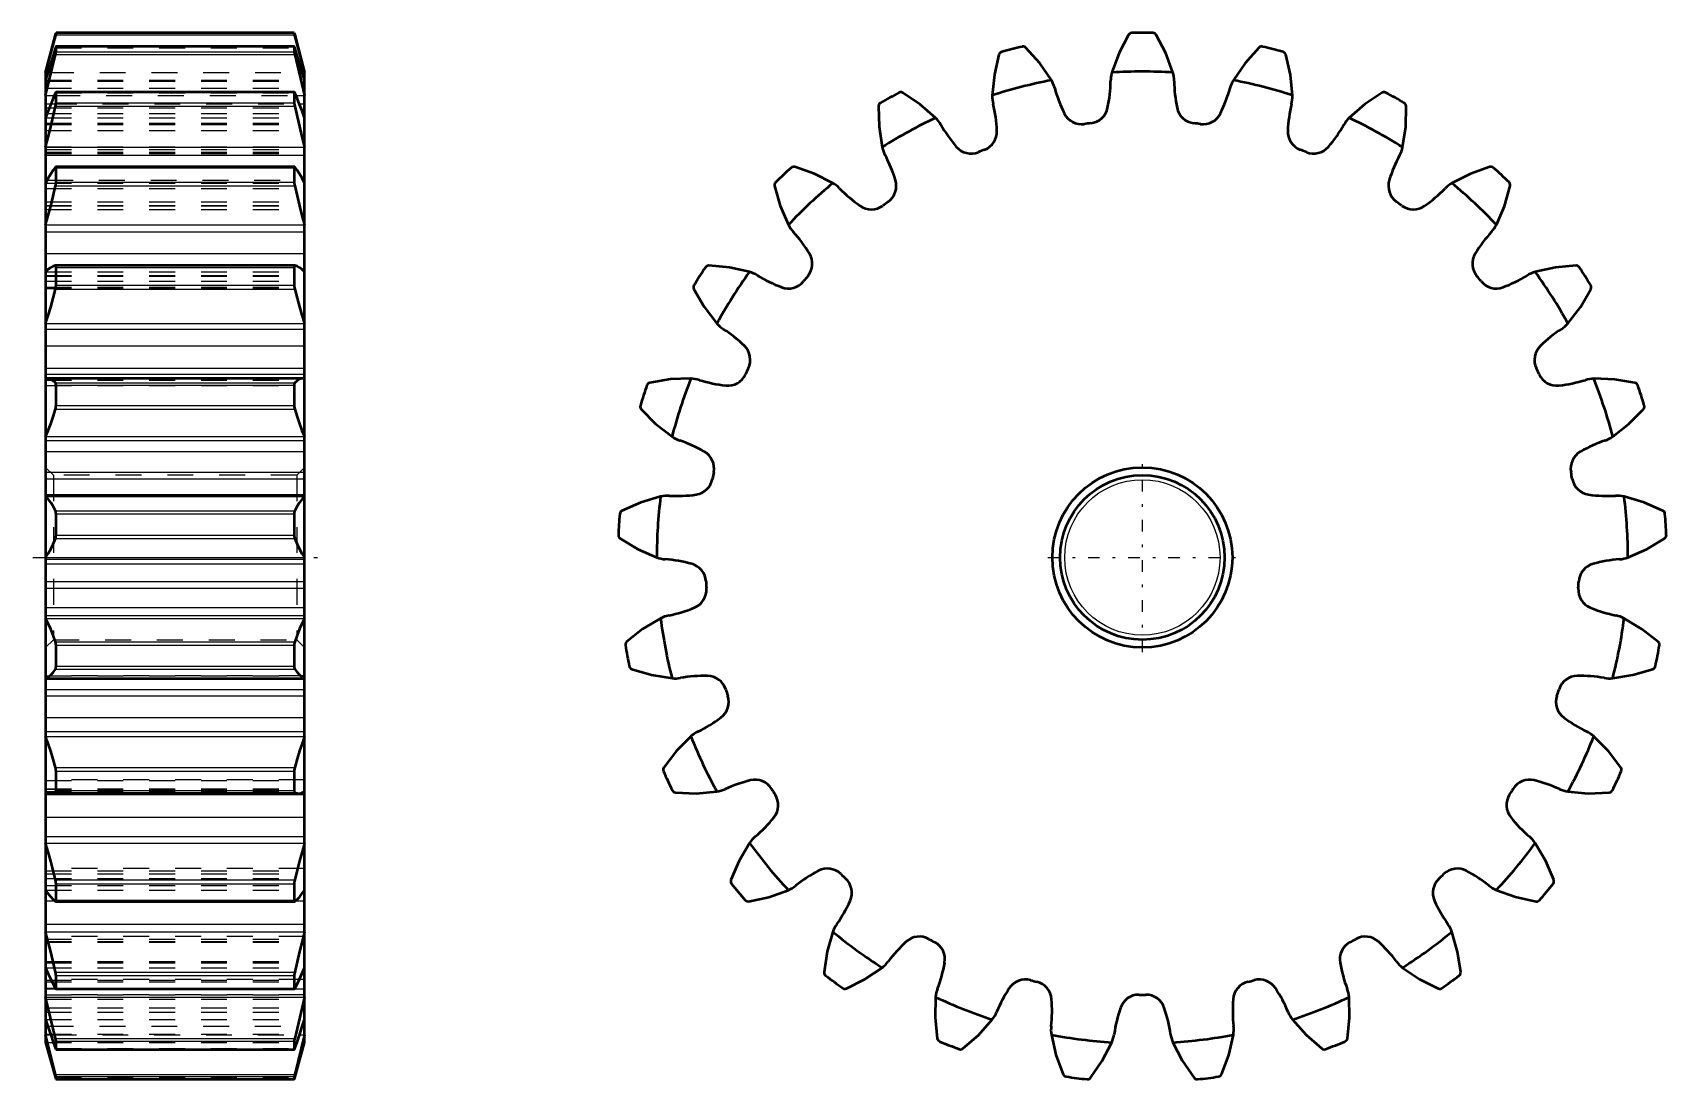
# Model space of a CAD drawing. Header units: millimetres. Extents: x -1 to 137, y -1 to 93.
# Drawn here: x 74.2 to 137.3, y 26.2 to 66.5 of the extents above; entities that cross this region are included whole.
import ezdxf

# ---------------------------------------------------------------- set-up
doc = ezdxf.new("R2010")
doc.units = ezdxf.units.MM
doc.linetypes.add('Center', pattern=[1.5, 0.45, -0.5, 0.05, -0.5])
doc.linetypes.add('Dashed', pattern=[2, 1, -1])
for name, color, linetype, lineweight in [('AM_4', 3, 'Continuous', 25), ('center', 4, 'Center', 25), ('hidden', 3, 'Dashed', 25), ('vis', 1, 'Continuous', 50)]:
    doc.layers.add(name, color=color, linetype=linetype, lineweight=lineweight)

# ---------------------------------------------------------------- blocks, each defined once
blk = doc.blocks.new('4_GEAHB1_5_25_10_A_6_35_b_0_in_GEAHB1_5_25_10_A_6_35_900')
at = {"layer": 'AM_4'}
for p, q in [((75.08, 66.467), (84.313, 66.467)), ((75.099, 66.54), (84.295, 66.54)), ((75.08, 65.7), (84.313, 65.7)), ((75.099, 66.006), (84.295, 66.006)), ((75.099, 65.802), (84.295, 65.802)), ((74.697, 65.007), (74.784, 65.007)), ((84.609, 65.007), (84.697, 65.007)), ((74.697, 64.126), (75.035, 64.126)), ((74.697, 63.796), (74.898, 63.796)), ((75.08, 63.714), (84.313, 63.714)), ((75.099, 64.233), (84.295, 64.233)), ((75.099, 63.838), (84.295, 63.838)), ((84.358, 64.126), (84.697, 64.126)), ((84.495, 63.796), (84.697, 63.796)), ((74.697, 62.125), (84.697, 62.125)), ((74.697, 61.813), (84.697, 61.813)), ((75.099, 61.333), (84.295, 61.333)), ((74.697, 60.853), (74.755, 60.853)), ((75.08, 60.633), (84.313, 60.633)), ((75.099, 60.772), (84.295, 60.772)), ((84.638, 60.853), (84.697, 60.853)), ((74.697, 59.129), (84.697, 59.129)), ((74.697, 58.856), (84.697, 58.856)), ((74.697, 58.024), (84.697, 58.024)), ((75.099, 57.488), (84.295, 57.488)), ((75.099, 56.796), (84.295, 56.796)), ((75.08, 56.651), (84.313, 56.651)), ((74.697, 55.327), (84.697, 55.327)), ((74.697, 55.109), (84.697, 55.109)), ((74.697, 54.459), (84.697, 54.459)), ((74.697, 53.595), (84.697, 53.595)), ((74.697, 53.362), (84.697, 53.362)), ((75.08, 53.037), (84.313, 53.037)), ((75.099, 52.94), (84.295, 52.94)), ((75.08, 52.019), (84.313, 52.019)), ((75.099, 52.16), (84.295, 52.16)), ((74.697, 50.957), (84.697, 50.957)), ((74.697, 50.808), (84.697, 50.808)), ((74.697, 50.38), (84.697, 50.38)), ((74.697, 49.582), (84.697, 49.582)), ((74.697, 49.329), (84.697, 49.329)), ((74.697, 48.721), (84.697, 48.721)), ((74.697, 48.644), (84.697, 48.644)), ((75.08, 48.095), (84.313, 48.095)), ((75.099, 47.974), (84.295, 47.974)), ((75.08, 47.026), (84.313, 47.026)), ((75.099, 47.156), (84.295, 47.156)), ((74.697, 46.294), (84.697, 46.294)), ((74.697, 46.223), (84.697, 46.223)), ((74.697, 46.045), (84.697, 46.045)), ((74.697, 45.363), (84.697, 45.363)), ((74.697, 45.106), (84.697, 45.106)), ((74.697, 44.36), (84.697, 44.36)), ((74.697, 44.054), (84.697, 44.054)), ((74.697, 43.944), (84.697, 43.944)), ((75.08, 43.04), (84.313, 43.04)), ((75.099, 42.903), (84.295, 42.903)), ((75.08, 41.988), (84.313, 41.988)), ((75.099, 42.097), (84.295, 42.097)), ((74.697, 41.631), (84.697, 41.631)), ((74.697, 41.202), (84.697, 41.202)), ((74.697, 40.957), (84.697, 40.957)), ((74.697, 40.119), (84.697, 40.119)), ((74.697, 39.576), (84.697, 39.576)), ((74.697, 39.391), (84.697, 39.391)), ((75.08, 38.189), (84.313, 38.189)), ((75.099, 38.044), (84.295, 38.044)), ((75.08, 37.22), (84.313, 37.22)), ((75.099, 37.303), (84.295, 37.303)), ((74.697, 37.143), (84.697, 37.143)), ((74.697, 36.267), (84.697, 36.267)), ((74.697, 35.52), (84.697, 35.52)), ((74.697, 35.273), (84.697, 35.273)), ((75.08, 33.847), (84.313, 33.847)), ((75.099, 33.704), (84.295, 33.704)), ((74.697, 33.045), (75.052, 33.045)), ((75.099, 33.073), (84.295, 33.073)), ((84.342, 33.045), (84.697, 33.045)), ((74.697, 32.141), (84.697, 32.141)), ((74.697, 31.847), (84.697, 31.847)), ((75.08, 30.288), (84.313, 30.288)), ((74.697, 29.652), (75.086, 29.652)), ((75.099, 30.155), (84.295, 30.155)), ((75.099, 29.674), (84.295, 29.674)), ((84.302, 29.652), (84.697, 29.652)), ((74.697, 29.328), (84.697, 29.328)), ((74.697, 28.208), (74.779, 28.208)), ((74.697, 27.876), (74.89, 27.876)), ((84.504, 27.876), (84.697, 27.876)), ((84.614, 28.208), (84.697, 28.208)), ((75.08, 27.734), (84.313, 27.734)), ((75.099, 27.621), (84.295, 27.621)), ((75.099, 27.319), (84.295, 27.319)), ((75.08, 26.347), (84.313, 26.347)), ((75.099, 26.259), (84.295, 26.259)), ((75.099, 26.156), (84.295, 26.156))]:
    blk.add_line(p, q, dxfattribs=at)
at = {"layer": 'center'}
blk.add_line((74.197, 46.294), (85.197, 46.294), dxfattribs=at)
at = {"layer": 'hidden'}
for p, q in [((75.08, 65.966), (84.313, 65.966)), ((74.784, 65.007), (84.609, 65.007)), ((74.697, 64.712), (84.697, 64.712)), ((74.697, 64.679), (84.697, 64.679)), ((74.697, 64.406), (84.697, 64.406)), ((74.898, 63.796), (84.495, 63.796)), ((75.035, 64.126), (84.358, 64.126)), ((75.08, 64.23), (84.313, 64.23)), ((74.697, 63.645), (84.697, 63.645)), ((74.697, 63.433), (84.697, 63.433)), ((74.697, 63.259), (84.697, 63.259)), ((74.697, 63.051), (84.697, 63.051)), ((74.697, 63.019), (84.697, 63.019)), ((74.697, 63.012), (84.697, 63.012)), ((74.697, 62.996), (84.697, 62.996)), ((74.697, 62.766), (84.697, 62.766)), ((74.697, 62.145), (84.697, 62.145)), ((74.697, 62.031), (84.697, 62.031)), ((74.697, 61.936), (84.697, 61.936)), ((74.697, 61.881), (84.697, 61.881)), ((75.08, 61.366), (84.313, 61.366)), ((74.697, 60.741), (84.697, 60.741)), ((74.755, 60.853), (84.638, 60.853)), ((74.697, 60.536), (84.697, 60.536)), ((74.697, 60.021), (84.697, 60.021)), ((74.697, 59.87), (84.697, 59.87)), ((74.697, 59.86), (84.697, 59.86)), ((74.697, 59.723), (84.697, 59.723)), ((75.08, 57.555), (84.313, 57.555)), ((74.697, 57.315), (84.697, 57.315)), ((74.697, 57.181), (84.697, 57.181)), ((74.697, 57.149), (84.697, 57.149)), ((74.697, 56.951), (84.697, 56.951)), ((74.697, 56.723), (84.697, 56.723)), ((74.697, 56.674), (84.697, 56.674)), ((74.697, 53.196), (84.697, 53.196)), ((74.697, 53.142), (84.697, 53.142)), ((74.697, 52.931), (84.697, 52.931)), ((74.697, 52.926), (84.697, 52.926)), ((74.997, 49.469), (74.697, 49.769)), ((84.397, 49.469), (74.997, 49.469)), ((74.997, 49.469), (74.997, 43.119)), ((84.697, 49.769), (84.397, 49.469)), ((84.397, 49.469), (84.397, 43.119)), ((74.697, 48.673), (84.697, 48.673)), ((74.697, 48.667), (84.697, 48.667)), ((74.697, 42.819), (74.997, 43.119)), ((74.997, 43.119), (84.397, 43.119)), ((84.397, 43.119), (84.697, 42.819)), ((84.697, 41.726), (74.697, 41.726)), ((74.697, 41.725), (84.697, 41.725)), ((74.697, 41.643), (84.697, 41.643)), ((84.697, 37.714), (74.697, 37.714)), ((74.697, 37.693), (84.697, 37.693)), ((74.697, 37.361), (84.697, 37.361)), ((74.697, 37.356), (84.697, 37.356)), ((74.697, 37.261), (84.697, 37.261)), ((84.697, 34.288), (74.697, 34.288)), ((74.697, 34.201), (84.697, 34.201)), ((74.697, 34.081), (84.697, 34.081)), ((74.697, 33.905), (84.697, 33.905)), ((74.697, 33.629), (84.697, 33.629)), ((74.697, 33.459), (84.697, 33.459)), ((75.052, 33.045), (84.342, 33.045)), ((75.08, 33.022), (84.313, 33.022)), ((84.697, 31.664), (74.697, 31.664)), ((74.697, 31.569), (84.697, 31.569)), ((74.697, 31.468), (84.697, 31.468)), ((74.697, 31.444), (84.697, 31.444)), ((74.697, 30.699), (84.697, 30.699)), ((74.697, 30.655), (84.697, 30.655)), ((74.697, 30.463), (84.697, 30.463)), ((84.697, 30.006), (74.697, 30.006)), ((74.697, 29.981), (84.697, 29.981)), ((74.697, 29.917), (84.697, 29.917)), ((74.697, 29.668), (84.697, 29.668)), ((75.08, 29.659), (84.313, 29.659)), ((75.086, 29.652), (84.302, 29.652)), ((74.697, 29.419), (84.697, 29.419)), ((84.697, 29.419), (74.697, 29.419)), ((74.697, 29.248), (84.697, 29.248)), ((74.697, 28.912), (84.697, 28.912)), ((74.697, 28.748), (84.697, 28.748)), ((74.697, 28.461), (84.697, 28.461)), ((74.697, 27.9), (84.697, 27.9)), ((74.779, 28.208), (84.614, 28.208)), ((74.89, 27.876), (84.504, 27.876)), ((74.697, 27.581), (84.697, 27.581)), ((75.08, 27.34), (84.313, 27.34)), ((75.08, 26.212), (84.313, 26.212))]:
    blk.add_line(p, q, dxfattribs=at)
at = {"layer": 'vis'}
for p, q in [((75.099, 66.544), (74.697, 65.044)), ((74.697, 65.007), (75.08, 66.467)), ((84.295, 66.544), (75.099, 66.544)), ((75.099, 66.54), (75.099, 66.544)), ((84.697, 65.044), (84.295, 66.544)), ((84.295, 66.544), (84.295, 66.54)), ((84.313, 66.467), (84.697, 65.007)), ((75.08, 65.966), (74.697, 64.712)), ((74.697, 64.126), (75.08, 65.7)), ((84.296, 66.009), (75.097, 66.009)), ((75.099, 66.006), (75.097, 66.009)), ((75.099, 65.802), (75.099, 66.006)), ((84.296, 66.009), (84.295, 66.006)), ((84.295, 66.006), (84.295, 65.802)), ((84.697, 64.712), (84.313, 65.966)), ((84.313, 65.7), (84.697, 64.126)), ((74.697, 65.044), (74.697, 27.581)), ((84.697, 27.581), (84.697, 65.044)), ((84.3, 64.25), (75.093, 64.25)), ((75.099, 63.838), (75.099, 64.233)), ((84.295, 64.233), (84.295, 63.838)), ((75.088, 61.372), (75.08, 61.366)), ((84.305, 61.372), (75.088, 61.372)), ((75.099, 60.772), (75.099, 61.333)), ((84.295, 61.333), (84.295, 60.772)), ((84.313, 61.366), (84.305, 61.372)), ((84.313, 57.555), (75.081, 57.555)), ((75.099, 56.796), (75.099, 57.488)), ((84.295, 57.488), (84.295, 56.796)), ((74.74, 53.199), (74.697, 53.196)), ((84.653, 53.199), (74.74, 53.199)), ((84.697, 53.196), (84.653, 53.199)), ((75.099, 52.16), (75.099, 52.94)), ((84.295, 52.94), (84.295, 52.16)), ((84.697, 48.674), (74.697, 48.674)), ((75.099, 47.156), (75.099, 47.974)), ((84.295, 47.974), (84.295, 47.156)), ((75.099, 42.097), (75.099, 42.903)), ((84.295, 42.903), (84.295, 42.097)), ((74.697, 41.625), (84.697, 41.625)), ((75.099, 37.303), (75.099, 38.044)), ((84.295, 38.044), (84.295, 37.303)), ((74.931, 37.187), (84.462, 37.187)), ((75.099, 33.073), (75.099, 33.704)), ((84.295, 33.704), (84.295, 33.073)), ((75.08, 33.022), (75.085, 33.021)), ((75.084, 33.021), (84.309, 33.021)), ((84.309, 33.021), (84.313, 33.022)), ((75.099, 29.674), (75.099, 30.155)), ((84.295, 30.155), (84.295, 29.674)), ((75.08, 27.734), (74.697, 29.328)), ((75.091, 29.647), (84.302, 29.647)), ((84.697, 29.328), (84.313, 27.734)), ((75.08, 26.347), (74.697, 27.876)), ((84.697, 27.876), (84.313, 26.347)), ((74.697, 27.581), (75.08, 26.212)), ((75.096, 27.309), (84.297, 27.309)), ((75.099, 27.319), (75.099, 27.621)), ((84.295, 27.621), (84.295, 27.319)), ((84.313, 26.212), (84.697, 27.581)), ((75.098, 26.155), (84.295, 26.155)), ((75.099, 26.156), (75.099, 26.259)), ((84.295, 26.259), (84.295, 26.156))]:
    blk.add_line(p, q, dxfattribs=at)
for points in [[(75.08, 66.467), (75.09, 66.505), (75.096, 66.53), (75.099, 66.54)], [(84.295, 66.54), (84.297, 66.531), (84.303, 66.507), (84.313, 66.467)], [(75.097, 66.009), (75.096, 66.009), (75.09, 65.996), (75.08, 65.966)], [(75.08, 65.7), (75.09, 65.745), (75.096, 65.78), (75.099, 65.802)], [(84.295, 65.802), (84.297, 65.781), (84.303, 65.747), (84.313, 65.7)], [(84.313, 65.966), (84.303, 65.995), (84.297, 66.009), (84.296, 66.009)], [(75.08, 64.23), (74.989, 64.019), (74.895, 63.788), (74.797, 63.533), (74.697, 63.259)], [(74.697, 62.125), (74.795, 62.514), (74.892, 62.907), (74.987, 63.31), (75.08, 63.714)], [(75.094, 64.25), (75.09, 64.248), (75.08, 64.23)], [(75.08, 63.714), (75.09, 63.763), (75.096, 63.806), (75.099, 63.838)], [(75.099, 64.233), (75.096, 64.248), (75.094, 64.25)], [(84.299, 64.25), (84.297, 64.248), (84.295, 64.233)], [(84.295, 63.838), (84.297, 63.807), (84.303, 63.766), (84.313, 63.714)], [(84.313, 64.23), (84.303, 64.247), (84.299, 64.25)], [(84.697, 63.259), (84.598, 63.529), (84.502, 63.78), (84.406, 64.016), (84.313, 64.23)], [(84.313, 63.714), (84.405, 63.316), (84.499, 62.92), (84.596, 62.52), (84.697, 62.125)], [(75.08, 61.366), (74.989, 61.246), (74.895, 61.102), (74.797, 60.933), (74.697, 60.741)], [(75.099, 61.333), (75.096, 61.359), (75.09, 61.371), (75.088, 61.372)], [(84.305, 61.372), (84.303, 61.371), (84.297, 61.36), (84.295, 61.333)], [(84.697, 60.741), (84.598, 60.93), (84.502, 61.098), (84.406, 61.244), (84.313, 61.366)], [(74.697, 59.129), (74.795, 59.488), (74.892, 59.857), (74.987, 60.241), (75.08, 60.633)], [(75.08, 60.633), (75.09, 60.683), (75.096, 60.731), (75.099, 60.772)], [(84.295, 60.772), (84.297, 60.732), (84.303, 60.686), (84.313, 60.633)], [(84.313, 60.633), (84.405, 60.247), (84.499, 59.869), (84.596, 59.494), (84.697, 59.129)], [(75.08, 57.555), (74.989, 57.533), (74.895, 57.486), (74.797, 57.413), (74.697, 57.315)], [(75.099, 57.488), (75.096, 57.524), (75.09, 57.547), (75.08, 57.555)], [(84.313, 57.555), (84.303, 57.548), (84.297, 57.525), (84.295, 57.488)], [(84.697, 57.315), (84.598, 57.412), (84.502, 57.484), (84.406, 57.533), (84.313, 57.555)], [(75.08, 56.651), (75.09, 56.699), (75.096, 56.75), (75.099, 56.796)], [(84.295, 56.796), (84.297, 56.751), (84.303, 56.702), (84.313, 56.651)], [(74.697, 55.327), (74.795, 55.633), (74.892, 55.954), (74.987, 56.296), (75.08, 56.651)], [(84.313, 56.651), (84.405, 56.301), (84.499, 55.965), (84.596, 55.638), (84.697, 55.327)], [(75.08, 53.037), (74.989, 53.114), (74.895, 53.167), (74.797, 53.194), (74.74, 53.199)], [(75.099, 52.94), (75.096, 52.983), (75.09, 53.016), (75.08, 53.037)], [(84.313, 53.037), (84.303, 53.018), (84.297, 52.984), (84.295, 52.94)], [(84.653, 53.199), (84.598, 53.195), (84.502, 53.168), (84.406, 53.115), (84.313, 53.037)], [(74.697, 50.957), (74.795, 51.191), (74.892, 51.445), (74.987, 51.722), (75.08, 52.019)], [(75.08, 52.019), (75.09, 52.061), (75.096, 52.111), (75.099, 52.16)], [(84.295, 52.16), (84.297, 52.112), (84.303, 52.064), (84.313, 52.019)], [(84.313, 52.019), (84.405, 51.727), (84.499, 51.453), (84.596, 51.194), (84.697, 50.957)], [(75.08, 48.095), (74.989, 48.267), (74.895, 48.415), (74.797, 48.542), (74.697, 48.644)], [(84.697, 48.644), (84.598, 48.544), (84.502, 48.42), (84.406, 48.269), (84.313, 48.095)], [(75.099, 47.974), (75.096, 48.021), (75.09, 48.062), (75.08, 48.095)], [(84.313, 48.095), (84.303, 48.065), (84.297, 48.022), (84.295, 47.974)], [(74.697, 46.294), (74.795, 46.441), (74.892, 46.611), (74.987, 46.807), (75.08, 47.026)], [(75.08, 47.026), (75.09, 47.061), (75.096, 47.106), (75.099, 47.156)], [(84.295, 47.156), (84.297, 47.107), (84.303, 47.064), (84.313, 47.026)], [(84.313, 47.026), (84.405, 46.811), (84.499, 46.617), (84.596, 46.443), (84.697, 46.294)], [(75.08, 43.04), (74.989, 43.295), (74.895, 43.531), (74.797, 43.749), (74.697, 43.944)], [(84.697, 43.944), (84.598, 43.752), (84.502, 43.538), (84.406, 43.299), (84.313, 43.04)], [(75.099, 42.903), (75.096, 42.952), (75.09, 42.998), (75.08, 43.04)], [(84.313, 43.04), (84.303, 43.001), (84.297, 42.953), (84.295, 42.903)], [(74.697, 41.631), (74.795, 41.682), (74.892, 41.758), (74.987, 41.86), (75.08, 41.988)], [(75.08, 41.988), (75.09, 42.013), (75.096, 42.051), (75.099, 42.097)], [(84.295, 42.097), (84.297, 42.052), (84.303, 42.015), (84.313, 41.988)], [(84.313, 41.988), (84.405, 41.862), (84.499, 41.761), (84.596, 41.683), (84.697, 41.631)], [(75.08, 38.189), (74.989, 38.512), (74.895, 38.82), (74.797, 39.115), (74.697, 39.391)], [(84.697, 39.391), (84.598, 39.119), (84.502, 38.829), (84.406, 38.517), (84.313, 38.189)], [(75.099, 38.044), (75.096, 38.092), (75.09, 38.14), (75.08, 38.189)], [(84.313, 38.189), (84.303, 38.143), (84.297, 38.093), (84.295, 38.044)], [(74.697, 37.261), (74.795, 37.213), (74.892, 37.19), (74.932, 37.187)], [(74.932, 37.187), (74.987, 37.192), (75.08, 37.22)], [(75.08, 37.22), (75.09, 37.233), (75.096, 37.262), (75.099, 37.303)], [(84.295, 37.303), (84.297, 37.263), (84.303, 37.235), (84.313, 37.22)], [(84.313, 37.22), (84.405, 37.192), (84.462, 37.187)], [(84.462, 37.187), (84.499, 37.189), (84.596, 37.212), (84.697, 37.261)], [(75.08, 33.847), (74.989, 34.218), (74.895, 34.578), (74.797, 34.932), (74.697, 35.273)], [(84.697, 35.273), (84.598, 34.938), (84.502, 34.59), (84.406, 34.224), (84.313, 33.847)], [(74.697, 33.459), (74.795, 33.314), (74.892, 33.193), (74.987, 33.095), (75.08, 33.022)], [(75.099, 33.704), (75.096, 33.747), (75.09, 33.795), (75.08, 33.847)], [(84.313, 33.847), (84.303, 33.798), (84.297, 33.748), (84.295, 33.704)], [(84.313, 33.022), (84.405, 33.094), (84.499, 33.19), (84.596, 33.312), (84.697, 33.459)], [(75.085, 33.021), (75.09, 33.023), (75.096, 33.041), (75.099, 33.073)], [(84.295, 33.073), (84.297, 33.041), (84.303, 33.024), (84.309, 33.021)], [(75.08, 30.288), (74.989, 30.683), (74.895, 31.073), (74.797, 31.464), (74.697, 31.847)], [(84.697, 31.847), (84.598, 31.47), (84.502, 31.085), (84.406, 30.689), (84.313, 30.288)], [(74.697, 30.463), (74.795, 30.231), (74.892, 30.02), (74.987, 29.828), (75.08, 29.659)], [(75.099, 30.155), (75.096, 30.191), (75.09, 30.235), (75.08, 30.288)], [(84.313, 30.288), (84.303, 30.238), (84.297, 30.192), (84.295, 30.155)], [(84.313, 29.659), (84.405, 29.825), (84.499, 30.014), (84.596, 30.228), (84.697, 30.463)], [(75.08, 29.659), (75.09, 29.647), (75.091, 29.647)], [(75.091, 29.647), (75.096, 29.652), (75.099, 29.674)], [(84.295, 29.674), (84.297, 29.653), (84.302, 29.647)], [(84.302, 29.647), (84.303, 29.647), (84.313, 29.659)], [(74.697, 28.461), (74.795, 28.157), (74.892, 27.87), (74.987, 27.595), (75.08, 27.34)], [(84.313, 27.34), (84.405, 27.591), (84.499, 27.861), (84.596, 28.153), (84.697, 28.461)], [(75.099, 27.621), (75.096, 27.647), (75.09, 27.684), (75.08, 27.734)], [(75.08, 27.34), (75.09, 27.317), (75.096, 27.309)], [(75.096, 27.309), (75.096, 27.309), (75.099, 27.319)], [(84.313, 27.734), (84.303, 27.687), (84.297, 27.647), (84.295, 27.621)], [(84.295, 27.319), (84.297, 27.309), (84.297, 27.309)], [(84.297, 27.309), (84.303, 27.316), (84.313, 27.34)], [(75.099, 26.259), (75.096, 26.274), (75.09, 26.303), (75.08, 26.347)], [(75.08, 26.212), (75.09, 26.179), (75.096, 26.159), (75.098, 26.155)], [(84.313, 26.347), (84.303, 26.305), (84.297, 26.274), (84.295, 26.259)], [(84.295, 26.155), (84.297, 26.159), (84.303, 26.177), (84.313, 26.212)]]:
    blk.add_lwpolyline(points, dxfattribs=at)
blk = doc.blocks.new('5_GEAHB1_5_25_10_A_6_35_b_0_in_GEAHB1_5_25_10_A_6_35_900')
at = {"layer": 'center'}
for p, q in [((117.045, 42.645), (117.045, 49.943)), ((113.396, 46.294), (120.694, 46.294))]:
    blk.add_line(p, q, dxfattribs=at)
at = {"layer": 'vis'}
for points in [[(116.51, 66.467), (116.144, 65.762), (115.868, 65.007)], [(116.635, 66.54), (116.587, 66.531), (116.544, 66.507), (116.51, 66.467)], [(117.58, 66.467), (117.548, 66.505), (117.504, 66.53), (117.455, 66.54)], [(118.222, 65.007), (117.951, 65.751), (117.58, 66.467)], [(111.509, 65.7), (111.331, 64.926), (111.251, 64.126)], [(111.613, 65.802), (111.569, 65.781), (111.533, 65.747), (111.509, 65.7)], [(112.547, 65.966), (112.506, 65.995), (112.457, 66.009), (112.407, 66.006)], [(113.531, 64.712), (113.084, 65.365), (112.547, 65.966)], [(121.543, 65.966), (121.014, 65.375), (120.558, 64.712)], [(121.683, 66.006), (121.634, 66.009), (121.587, 65.996), (121.543, 65.966)], [(122.58, 65.7), (122.558, 65.745), (122.522, 65.78), (122.477, 65.802)], [(122.839, 64.126), (122.761, 64.914), (122.58, 65.7)], [(106.932, 63.838), (106.894, 63.807), (106.869, 63.766), (106.857, 63.714)], [(106.857, 63.714), (106.876, 62.92), (106.998, 62.125)], [(107.795, 64.23), (107.749, 64.247), (107.698, 64.248), (107.651, 64.233)], [(109.062, 63.259), (108.465, 63.78), (107.795, 64.23)], [(126.294, 64.23), (125.634, 63.788), (125.028, 63.259)], [(126.439, 64.233), (126.393, 64.248), (126.344, 64.248), (126.294, 64.23)], [(127.092, 62.125), (127.212, 62.907), (127.233, 63.714)], [(127.233, 63.714), (127.222, 63.763), (127.196, 63.806), (127.158, 63.838)], [(103.626, 61.366), (103.576, 61.371), (103.527, 61.36), (103.484, 61.333)], [(105.093, 60.741), (104.386, 61.098), (103.626, 61.366)], [(130.464, 61.366), (129.715, 61.102), (128.997, 60.741)], [(130.605, 61.333), (130.564, 61.359), (130.517, 61.371), (130.464, 61.366)], [(102.887, 60.772), (102.858, 60.732), (102.843, 60.686), (102.845, 60.633)], [(102.845, 60.633), (103.061, 59.869), (103.377, 59.129)], [(130.713, 59.129), (131.025, 59.857), (131.245, 60.633)], [(131.245, 60.633), (131.247, 60.683), (131.232, 60.731), (131.203, 60.772)], [(100.299, 57.555), (100.249, 57.548), (100.204, 57.525), (100.17, 57.488)], [(101.876, 57.315), (101.102, 57.484), (100.299, 57.555)], [(133.791, 57.555), (133, 57.486), (132.214, 57.315)], [(133.919, 57.488), (133.886, 57.524), (133.843, 57.547), (133.791, 57.555)], [(99.731, 56.796), (99.713, 56.751), (99.71, 56.702), (99.725, 56.651)], [(134.365, 56.651), (134.379, 56.699), (134.377, 56.75), (134.359, 56.796)], [(99.725, 56.651), (100.124, 55.965), (100.614, 55.327)], [(133.476, 55.327), (133.958, 55.954), (134.365, 56.651)], [(98.024, 53.037), (97.978, 53.018), (97.941, 52.984), (97.917, 52.94)], [(99.612, 53.196), (98.82, 53.168), (98.024, 53.037)], [(136.065, 53.037), (135.282, 53.167), (134.478, 53.196)], [(136.173, 52.94), (136.15, 52.983), (136.114, 53.016), (136.065, 53.037)], [(97.663, 52.16), (97.657, 52.112), (97.666, 52.064), (97.694, 52.019)], [(97.694, 52.019), (98.251, 51.453), (98.884, 50.957)], [(135.206, 50.957), (135.829, 51.445), (136.396, 52.019)], [(136.396, 52.019), (136.422, 52.061), (136.433, 52.111), (136.427, 52.16)], [(98.443, 48.644), (97.683, 48.42), (96.945, 48.095)], [(137.145, 48.095), (136.418, 48.415), (135.647, 48.644)], [(96.945, 48.095), (96.905, 48.065), (96.877, 48.022), (96.865, 47.974)], [(137.225, 47.974), (137.213, 48.021), (137.187, 48.062), (137.145, 48.095)], [(96.813, 47.156), (96.819, 47.107), (96.84, 47.064), (96.878, 47.026)], [(96.878, 47.026), (97.558, 46.617), (98.295, 46.294)], [(135.795, 46.294), (136.52, 46.611), (137.212, 47.026)], [(137.212, 47.026), (137.248, 47.061), (137.27, 47.106), (137.277, 47.156)], [(98.443, 43.944), (97.763, 43.538), (97.129, 43.04)], [(136.961, 43.04), (136.337, 43.531), (135.647, 43.944)], [(97.129, 43.04), (97.098, 43.001), (97.081, 42.953), (97.081, 42.903)], [(137.009, 42.903), (137.009, 42.952), (136.994, 42.998), (136.961, 43.04)], [(97.234, 42.097), (97.252, 42.052), (97.284, 42.015), (97.329, 41.988)], [(97.329, 41.988), (98.09, 41.761), (98.884, 41.631)], [(135.206, 41.631), (135.987, 41.758), (136.761, 41.988)], [(136.761, 41.988), (136.804, 42.013), (136.837, 42.051), (136.855, 42.097)], [(99.612, 39.391), (99.054, 38.829), (98.564, 38.189)], [(135.526, 38.189), (135.044, 38.82), (134.478, 39.391)], [(98.564, 38.189), (98.543, 38.143), (98.539, 38.093), (98.551, 38.044)], [(135.538, 38.044), (135.551, 38.092), (135.547, 38.14), (135.526, 38.189)], [(98.9, 37.303), (98.929, 37.263), (98.969, 37.235), (99.019, 37.22)], [(99.019, 37.22), (99.813, 37.189), (100.614, 37.261)], [(133.476, 37.261), (134.264, 37.19), (135.07, 37.22)], [(135.07, 37.22), (135.118, 37.233), (135.16, 37.262), (135.189, 37.303)], [(101.876, 35.273), (101.476, 34.59), (101.16, 33.847)], [(132.93, 33.847), (132.62, 34.578), (132.214, 35.273)], [(101.16, 33.847), (101.151, 33.798), (101.16, 33.748), (101.184, 33.704)], [(101.842, 33.022), (102.619, 33.19), (103.377, 33.459)], [(130.713, 33.459), (131.459, 33.193), (132.247, 33.022)], [(132.906, 33.704), (132.93, 33.747), (132.938, 33.795), (132.93, 33.847)], [(101.706, 33.073), (101.744, 33.041), (101.789, 33.024), (101.842, 33.022)], [(132.247, 33.022), (132.297, 33.023), (132.345, 33.041), (132.383, 33.073)], [(105.093, 31.847), (104.875, 31.085), (104.754, 30.288)], [(129.336, 30.288), (129.217, 31.073), (128.997, 31.847)], [(104.754, 30.288), (104.758, 30.238), (104.779, 30.192), (104.813, 30.155)], [(105.62, 29.659), (106.331, 30.014), (106.998, 30.463)], [(127.092, 30.463), (127.748, 30.02), (128.469, 29.659)], [(129.277, 30.155), (129.31, 30.191), (129.331, 30.235), (129.336, 30.288)], [(105.476, 29.674), (105.52, 29.653), (105.569, 29.647), (105.62, 29.659)], [(128.469, 29.659), (128.518, 29.647), (128.568, 29.652), (128.613, 29.674)], [(109.062, 29.328), (109.04, 28.537), (109.121, 27.734)], [(124.969, 27.734), (125.049, 28.524), (125.028, 29.328)], [(110.116, 27.34), (110.716, 27.861), (111.251, 28.461)], [(122.839, 28.461), (123.365, 27.87), (123.973, 27.34)], [(113.531, 27.876), (113.707, 27.104), (113.985, 26.347)], [(120.104, 26.347), (120.379, 27.092), (120.558, 27.876)], [(109.121, 27.734), (109.137, 27.687), (109.169, 27.647), (109.211, 27.621)], [(109.973, 27.319), (110.021, 27.309), (110.069, 27.316), (110.116, 27.34)], [(115.048, 26.212), (115.499, 26.866), (115.868, 27.581)], [(118.222, 27.581), (118.585, 26.877), (119.042, 26.212)], [(123.973, 27.34), (124.018, 27.317), (124.068, 27.309), (124.117, 27.319)], [(124.879, 27.621), (124.92, 27.647), (124.951, 27.684), (124.969, 27.734)], [(113.985, 26.347), (114.013, 26.305), (114.053, 26.274), (114.101, 26.259)], [(114.914, 26.156), (114.963, 26.159), (115.008, 26.177), (115.048, 26.212)], [(119.042, 26.212), (119.079, 26.179), (119.126, 26.159), (119.176, 26.156)], [(119.989, 26.259), (120.036, 26.274), (120.075, 26.303), (120.104, 26.347)]]:
    blk.add_lwpolyline(points, dxfattribs=at)
for radius in [3.475, 3.175]:
    blk.add_circle((117.045, 46.294), radius, dxfattribs=at)
for centre, radius, start, end in [((117.045, 46.294), 20.25, 88.84018, 91.15982), ((117.045, 46.294), 20.25, 103.24018, 105.55982), ((117.045, 46.294), 20.25, 74.44018, 76.75982), ((117.045, 64.66), 1.227, 163.6, 179.14416), ((117.045, 46.294), 18.75, 86.4, 93.6), ((117.045, 64.66), 1.227, 0.85584, 16.4), ((117.045, 46.294), 18.75, 100.8, 108), ((112.477, 64.083), 1.227, 15.25584, 30.8), ((119.02, 65.872), 5.556, 195.30315, 206.04524), ((110.263, 64.766), 5.556, 348.35476, 359.09685), ((123.827, 64.766), 5.556, 180.90315, 191.64524), ((115.07, 65.872), 5.556, 333.95476, 344.69685), ((121.612, 64.083), 1.227, 149.2, 164.74416), ((117.045, 46.294), 18.75, 72, 79.2), ((117.045, 46.294), 20.25, 117.64018, 119.95982), ((112.477, 64.083), 1.227, 178, 193.54416), ((105.882, 62.499), 5.556, 2.75476, 13.49685), ((128.208, 62.499), 5.556, 166.50315, 177.24524), ((121.612, 64.083), 1.227, 346.45584, 2), ((117.045, 46.294), 20.25, 60.04018, 62.35982), ((117.045, 46.294), 18.75, 115.2, 122.4), ((108.197, 62.388), 1.227, 29.65584, 45.2), ((114.702, 63.762), 0.75, 206.04524, 277.63772), ((114.97, 63.796), 0.75, 276.76227, 348.35476), ((119.12, 63.796), 0.75, 191.64524, 263.23774), ((119.387, 63.762), 0.75, 262.36227, 333.95476), ((125.893, 62.388), 1.227, 134.8, 150.34416), ((117.045, 46.294), 18.75, 57.59999, 64.8), ((114.089, 65.749), 5.556, 209.70315, 220.44524), ((110.682, 62.73), 0.75, 291.16224, 2.75476), ((117.045, 46.294), 16.875, 96.76227, 97.63773), ((117.045, 46.294), 16.875, 82.36227, 83.23773), ((123.408, 62.73), 0.75, 177.24524, 248.83773), ((120.001, 65.749), 5.556, 319.55476, 330.29685), ((108.197, 62.388), 1.227, 192.4, 207.94416), ((110.432, 62.631), 0.75, 220.44524, 292.03772), ((117.045, 46.294), 16.875, 111.16227, 112.03773), ((117.045, 46.294), 16.875, 67.96227, 68.83773), ((123.658, 62.631), 0.75, 247.96227, 319.55476), ((125.893, 62.388), 1.227, 332.05584, 347.59999), ((117.045, 46.294), 20.25, 132.04018, 134.35982), ((102.203, 59.214), 5.556, 17.15476, 27.89685), ((131.887, 59.214), 5.556, 152.10315, 162.84524), ((117.045, 46.294), 20.25, 45.64018, 47.95982), ((117.045, 46.294), 18.75, 129.6, 136.8), ((104.472, 59.682), 1.227, 44.05584, 59.6), ((106.794, 60.631), 0.75, 305.56224, 17.15476), ((127.295, 60.631), 0.75, 162.84524, 234.43773), ((129.618, 59.682), 1.227, 120.4, 135.94416), ((117.045, 46.294), 18.75, 43.19999, 50.4), ((109.344, 64.402), 5.556, 224.10315, 234.84524), ((117.045, 46.294), 16.875, 125.56227, 126.43773), ((117.045, 46.294), 16.875, 53.56227, 54.43773), ((124.746, 64.402), 5.556, 305.15476, 315.89685), ((106.577, 60.473), 0.75, 234.84524, 306.43772), ((127.513, 60.473), 0.75, 233.56227, 305.15476), ((104.472, 59.682), 1.227, 206.8, 222.34416), ((99.456, 55.117), 5.556, 31.55476, 42.29685), ((134.634, 55.117), 5.556, 137.70315, 148.44524), ((129.618, 59.682), 1.227, 317.65584, 333.19999), ((117.045, 46.294), 20.25, 146.44018, 148.75982), ((103.551, 57.632), 0.75, 319.96224, 31.55476), ((130.539, 57.632), 0.75, 148.44524, 220.03773), ((117.045, 46.294), 20.25, 31.24018, 33.55982), ((117.045, 46.294), 18.75, 144, 151.2), ((101.538, 56.135), 1.227, 58.45584, 74), ((105.082, 61.918), 5.556, 238.50315, 249.24524), ((103.379, 57.424), 0.75, 249.24524, 320.83772), ((117.045, 46.294), 16.875, 139.96227, 140.83773), ((117.045, 46.294), 16.875, 39.16227, 40.03773), ((130.711, 57.424), 0.75, 219.16227, 290.75476), ((129.008, 61.918), 5.556, 290.75476, 301.49685), ((132.552, 56.135), 1.227, 106, 121.54416), ((117.045, 46.294), 18.75, 28.79999, 36), ((101.538, 56.135), 1.227, 221.2, 236.74416), ((97.814, 50.466), 5.556, 45.95476, 56.69685), ((136.276, 50.466), 5.556, 123.30315, 134.04524), ((132.552, 56.135), 1.227, 303.25584, 318.79999), ((101.155, 53.92), 0.75, 334.36227, 45.95476), ((132.935, 53.92), 0.75, 134.04524, 205.63773), ((117.045, 46.294), 18.75, 158.4, 165.6), ((99.577, 51.969), 1.227, 72.85584, 88.4), ((101.572, 58.452), 5.556, 252.90315, 263.64524), ((101.04, 53.676), 0.75, 263.64524, 335.23772), ((117.045, 46.294), 16.875, 154.36227, 155.23773), ((117.045, 46.294), 16.875, 24.76227, 25.63773), ((133.049, 53.676), 0.75, 204.76227, 276.35476), ((132.517, 58.452), 5.556, 276.35476, 287.09685), ((134.512, 51.969), 1.227, 91.6, 107.14416), ((117.045, 46.294), 18.75, 14.39999, 21.6), ((117.045, 46.294), 20.25, 160.84018, 163.15982), ((117.045, 46.294), 20.25, 16.84018, 19.15982), ((99.577, 51.969), 1.227, 235.6, 251.14416), ((97.381, 45.552), 5.556, 60.35476, 71.09685), ((136.709, 45.552), 5.556, 108.90315, 119.64524), ((134.512, 51.969), 1.227, 288.85584, 304.39999), ((99.758, 49.729), 0.75, 348.76227, 60.35476), ((134.332, 49.729), 0.75, 119.64524, 191.23772), ((99.707, 49.464), 0.75, 278.04524, 349.63772), ((117.045, 46.294), 16.875, 168.76227, 169.63773), ((117.045, 46.294), 16.875, 10.36227, 11.23773), ((134.382, 49.464), 0.75, 190.36227, 261.95476), ((117.045, 46.294), 18.75, 172.8, 180), ((98.715, 47.447), 1.227, 87.25584, 102.8), ((99.035, 54.222), 5.556, 267.30315, 278.04524), ((135.055, 54.222), 5.556, 261.95476, 272.69685), ((135.375, 47.447), 1.227, 77.2, 92.74416), ((117.045, 46.294), 18.75, 360, 7.2), ((117.045, 46.294), 20.25, 175.24018, 177.55982), ((117.045, 46.294), 20.25, 2.44018, 4.75982), ((98.715, 47.447), 1.227, 250, 265.54416), ((98.183, 40.685), 5.556, 74.75476, 85.49685), ((135.907, 40.685), 5.556, 94.50315, 105.24524), ((135.375, 47.447), 1.227, 274.45584, 290), ((99.447, 45.322), 0.75, 3.16224, 74.75476), ((134.643, 45.322), 0.75, 105.24524, 176.83772), ((99.464, 45.053), 0.75, 292.44524, 4.03772), ((117.045, 46.294), 16.875, 183.16227, 184.03773), ((134.626, 45.053), 0.75, 175.96227, 247.55476), ((117.045, 46.294), 16.875, 355.96227, 356.83773), ((97.629, 49.494), 5.556, 281.70315, 292.44524), ((136.461, 49.494), 5.556, 247.55476, 258.29685), ((99.004, 42.852), 1.227, 101.65584, 117.19999), ((117.045, 46.294), 18.75, 187.19999, 194.4), ((117.045, 46.294), 18.75, 345.6, 352.8), ((135.086, 42.852), 1.227, 62.8, 78.34416), ((117.045, 46.294), 20.25, 189.64018, 191.95982), ((117.045, 46.294), 20.25, 348.04018, 350.35982), ((99.004, 42.852), 1.227, 264.4, 279.94416), ((100.171, 36.171), 5.556, 89.15476, 99.89685), ((100.241, 40.976), 0.75, 17.56224, 89.15476), ((133.848, 40.976), 0.75, 90.84524, 162.43772), ((133.919, 36.171), 5.556, 80.10315, 90.84524), ((135.086, 42.852), 1.227, 260.05584, 275.6), ((117.045, 46.294), 16.875, 197.56227, 198.43773), ((117.045, 46.294), 16.875, 341.56227, 342.43773), ((100.325, 40.719), 0.75, 306.84524, 18.43772), ((133.765, 40.719), 0.75, 161.56227, 233.15476), ((97.443, 44.565), 5.556, 296.10315, 306.84524), ((136.647, 44.565), 5.556, 233.15476, 243.89685), ((100.426, 38.474), 1.227, 116.05584, 131.6), ((117.045, 46.294), 18.75, 201.6, 208.8), ((117.045, 46.294), 18.75, 331.2, 338.4), ((133.663, 38.474), 1.227, 48.4, 63.94416), ((117.045, 46.294), 20.25, 204.04018, 206.35982), ((117.045, 46.294), 20.25, 333.64018, 335.95982), ((100.426, 38.474), 1.227, 278.8, 294.34416), ((103.218, 32.292), 5.556, 103.55476, 114.29685), ((102.092, 36.964), 0.75, 31.96224, 103.55476), ((117.045, 46.294), 16.875, 211.96227, 212.83773), ((117.045, 46.294), 16.875, 327.16227, 328.03773), ((131.998, 36.964), 0.75, 76.44524, 148.03772), ((130.872, 32.292), 5.556, 65.70315, 76.44524), ((133.663, 38.474), 1.227, 245.65584, 261.2), ((102.236, 36.736), 0.75, 321.24524, 32.83772), ((131.854, 36.736), 0.75, 147.16227, 218.75476), ((98.489, 39.745), 5.556, 310.50315, 321.24524), ((135.601, 39.745), 5.556, 218.75476, 229.49685), ((102.893, 34.587), 1.227, 130.45584, 145.99999), ((131.197, 34.587), 1.227, 34, 49.54416), ((117.045, 46.294), 18.75, 215.99999, 223.2), ((117.045, 46.294), 18.75, 316.8, 324), ((107.135, 29.293), 5.556, 117.95476, 128.69685), ((104.882, 33.538), 0.75, 46.36229, 117.95476), ((117.045, 46.294), 16.875, 226.36227, 227.23773), ((117.045, 46.294), 16.875, 312.76227, 313.63773), ((129.208, 33.538), 0.75, 62.04524, 133.63772), ((126.955, 29.293), 5.556, 51.30315, 62.04524), ((117.045, 46.294), 20.25, 218.44018, 220.75982), ((102.893, 34.587), 1.227, 293.2, 308.74416), ((105.078, 33.354), 0.75, 335.64524, 47.23772), ((129.012, 33.354), 0.75, 132.76227, 204.35476), ((131.197, 34.587), 1.227, 231.25584, 246.8), ((117.045, 46.294), 20.25, 319.24018, 321.55982), ((100.7, 35.336), 5.556, 324.90315, 335.64524), ((133.389, 35.336), 5.556, 204.35476, 215.09685), ((106.249, 31.435), 1.227, 144.85584, 160.39999), ((117.045, 46.294), 18.75, 230.39999, 237.6), ((108.436, 30.914), 0.75, 60.76229, 132.35476), ((117.045, 46.294), 16.875, 240.76227, 241.63773), ((117.045, 46.294), 16.875, 298.36227, 299.23773), ((125.654, 30.914), 0.75, 47.64524, 119.23772), ((117.045, 46.294), 18.75, 302.4, 309.6), ((127.84, 31.435), 1.227, 19.6, 35.14416), ((111.674, 27.363), 5.556, 132.35476, 143.09685), ((108.672, 30.784), 0.75, 350.04524, 61.63772), ((125.418, 30.784), 0.75, 118.36227, 189.95476), ((122.416, 27.363), 5.556, 36.90315, 47.64524), ((106.249, 31.435), 1.227, 307.6, 323.14416), ((103.939, 31.615), 5.556, 339.30315, 350.04524), ((130.151, 31.615), 5.556, 189.95476, 200.69685), ((127.84, 31.435), 1.227, 216.85584, 232.4), ((117.045, 46.294), 20.25, 232.84018, 235.15982), ((110.284, 29.217), 1.227, 159.25584, 174.8), ((116.55, 26.622), 5.556, 146.75476, 157.49685), ((112.531, 29.256), 0.75, 75.16229, 146.75476), ((117.045, 46.294), 16.875, 255.16227, 256.03773), ((112.792, 29.19), 0.75, 4.44524, 76.03772), ((121.298, 29.19), 0.75, 103.96227, 175.55476), ((117.045, 46.294), 16.875, 283.96227, 284.83773), ((121.558, 29.256), 0.75, 33.24524, 104.83772), ((117.539, 26.622), 5.556, 22.50315, 33.24524), ((123.806, 29.217), 1.227, 5.2, 20.74416), ((117.045, 46.294), 20.25, 304.84018, 307.15982), ((117.045, 46.294), 18.75, 244.8, 252), ((108.001, 28.817), 5.556, 353.70315, 4.44524), ((116.91, 28.669), 0.75, 89.56227, 161.15476), ((117.045, 46.294), 16.875, 269.56227, 270.43773), ((117.18, 28.669), 0.75, 18.84524, 90.43772), ((126.089, 28.817), 5.556, 175.55476, 186.29685), ((117.045, 46.294), 18.75, 287.99999, 295.2), ((110.284, 29.217), 1.227, 322, 337.54416), ((121.458, 27.117), 5.556, 161.15476, 171.89685), ((112.632, 27.117), 5.556, 8.10315, 18.84524), ((123.806, 29.217), 1.227, 202.45584, 217.99999), ((114.743, 28.072), 1.227, 173.65584, 189.19999), ((117.045, 46.294), 18.75, 259.19999, 266.4), ((114.743, 28.072), 1.227, 336.4, 351.94416), ((119.347, 28.072), 1.227, 188.05584, 203.6), ((117.045, 46.294), 18.75, 273.6, 280.8), ((119.347, 28.072), 1.227, 350.8, 6.34416), ((117.045, 46.294), 20.25, 247.24018, 249.55982), ((117.045, 46.294), 20.25, 290.44018, 292.75982), ((117.045, 46.294), 20.25, 261.64018, 263.95982), ((117.045, 46.294), 20.25, 276.04018, 278.35982)]:
    blk.add_arc(centre, radius, start, end, dxfattribs=at)

msp = doc.modelspace()

# ---------------------------------------------------------------- linework, layer by layer
msp.add_circle((117.045, 46.294), 3)

# ---------------------------------------------------------------- block references
for name in ['4_GEAHB1_5_25_10_A_6_35_b_0_in_GEAHB1_5_25_10_A_6_35_900', '5_GEAHB1_5_25_10_A_6_35_b_0_in_GEAHB1_5_25_10_A_6_35_900']:
    msp.add_blockref(name, (0, 0))

doc.saveas('drawing.dxf')
